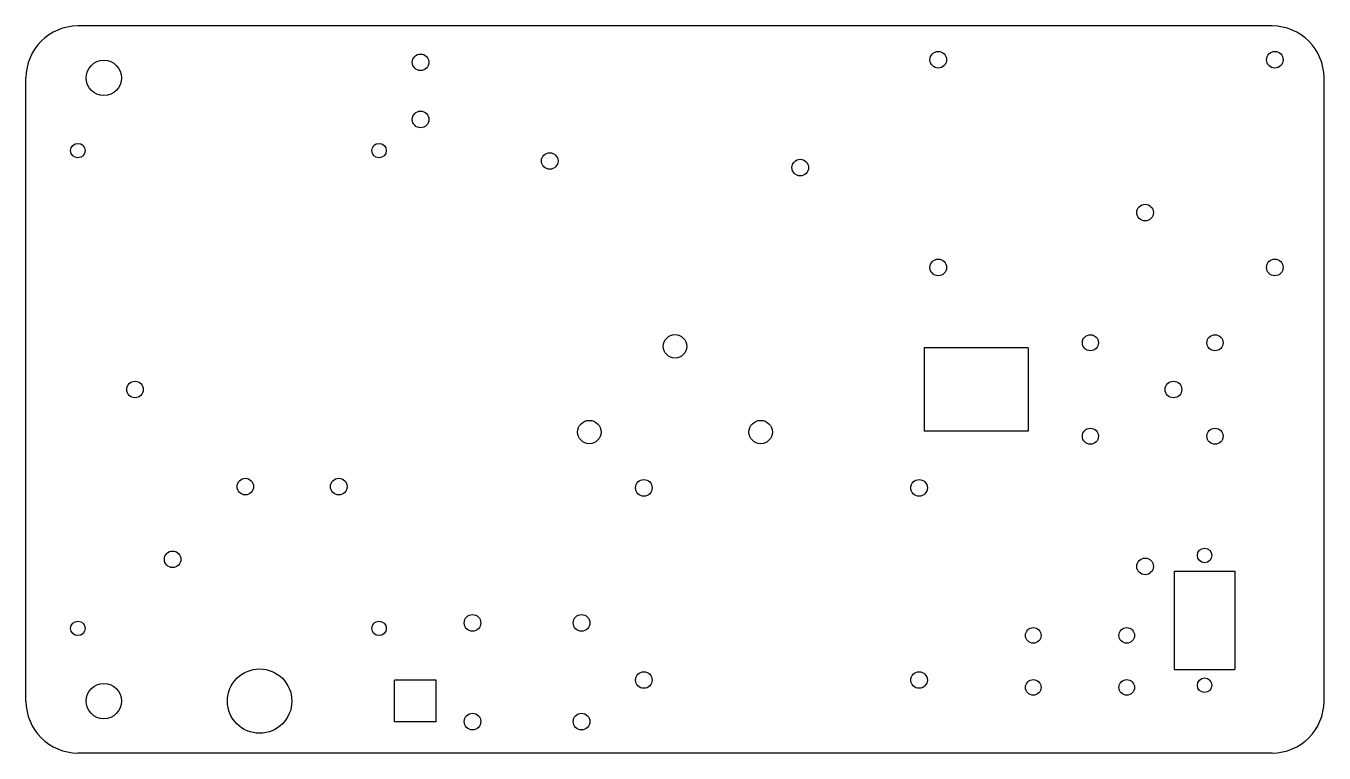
# Model space of a CAD drawing. Header units: millimetres. Extents: x -125 to 125, y -70 to 70.
import ezdxf

# ---------------------------------------------------------------- set-up
doc = ezdxf.new("R2010")
doc.units = ezdxf.units.MM

msp = doc.modelspace()

# ---------------------------------------------------------------- linework, layer by layer
at = {"color": 7, "linetype": 'Continuous', "lineweight": 25}
for p, q in [((115, 70), (-115, 70)), ((-125, -60), (-125, 60)), ((125, -60), (125, 60)), ((48, 8), (48, -8)), ((68, 8), (48, 8)), ((68, 8), (68, -8)), ((68, -8), (48, -8)), ((96.15, -35), (96.15, -53.9)), ((96.15, -35), (107.85, -35)), ((107.85, -35), (107.85, -53.9)), ((96.15, -53.9), (107.85, -53.9)), ((-46, -56), (-54, -56)), ((-54, -64), (-54, -56)), ((-46, -64), (-46, -56)), ((-46, -64), (-54, -64)), ((115, -70), (-115, -70))]:
    msp.add_line(p, q, dxfattribs=at)
for centre, radius in [((50.7, 63.5), 1.6), ((115.52, 63.5), 1.6), ((-110, 60), 3.4), ((-49, 63), 1.6), ((-49, 52), 1.6), ((-115, 46), 1.4), ((-57, 46), 1.4), ((-24.13, 44), 1.6), ((24.13, 42.73), 1.6), ((90.54, 34.07), 1.6), ((50.7, 23.5), 1.6), ((115.52, 23.5), 1.6), ((0, 8.31), 2.25), ((80, 9), 1.55), ((104, 9), 1.55), ((-104, 0), 1.6), ((96, 0), 1.6), ((-16.5, -8.19), 2.25), ((16.5, -8.19), 2.25), ((80, -9), 1.55), ((104, -9), 1.55), ((-82.75, -18.7), 1.6), ((-64.75, -18.7), 1.6), ((-6, -18.94), 1.6), ((47, -18.94), 1.6), ((-96.75, -32.7), 1.6), ((90.54, -34.07), 1.6), ((102, -31.95), 1.4), ((-115, -46), 1.4), ((-57, -46), 1.4), ((-39, -44.94), 1.6), ((-18, -44.94), 1.6), ((69, -47.36), 1.5), ((87, -47.36), 1.5), ((-80, -60), 6.2), ((-6, -55.94), 1.6), ((47, -55.94), 1.6), ((-110, -60), 3.4), ((69, -57.36), 1.5), ((87, -57.36), 1.5), ((102, -56.95), 1.4), ((-39, -63.94), 1.6), ((-18, -63.94), 1.6)]:
    msp.add_circle(centre, radius, dxfattribs=at)
for centre, start, end in [((115, 60), 0, 90), ((-115, 60), 90, 180), ((-115, -60), 180, 270), ((115, -60), 270, 0)]:
    msp.add_arc(centre, 10, start, end, dxfattribs=at)

doc.saveas('drawing.dxf')
